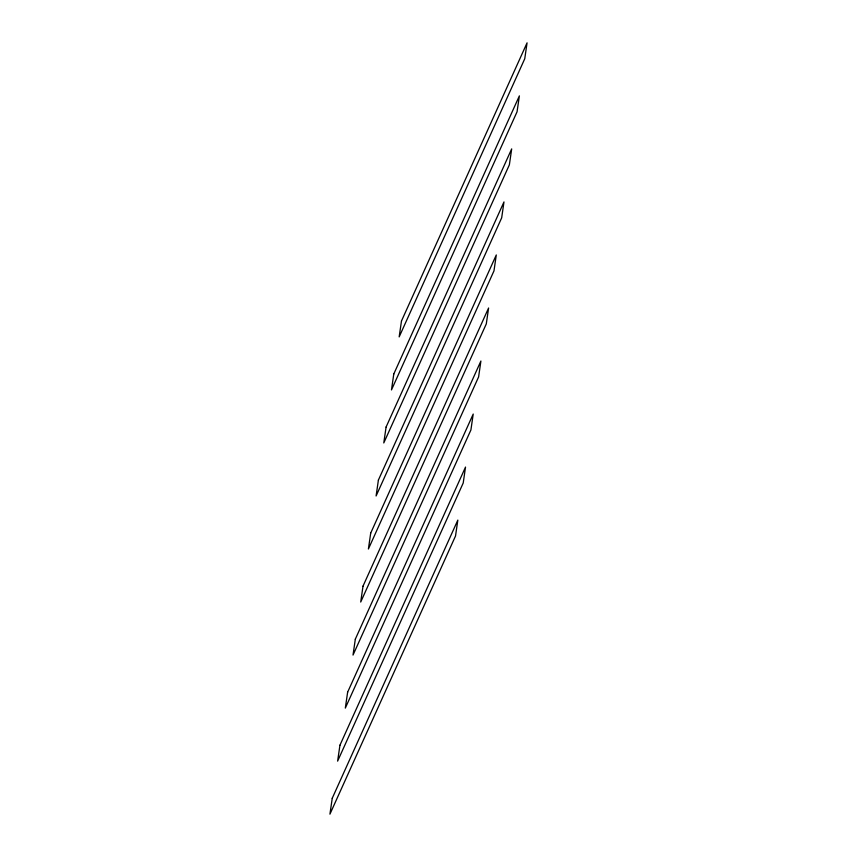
<?xml version="1.0" encoding="UTF-8"?>
<svg xmlns="http://www.w3.org/2000/svg" width="857" height="857" viewBox="0 0 857 857"><rect width="100%" height="100%" fill="white"/><g stroke="black" fill="none" stroke-linecap="round" stroke-linejoin="round"><path stroke-width="1.29" d="M332.248 798.242L329.934 814.15L455.517 536.011L457.831 520.103L332.248 798.242M339.94 745.215L337.626 761.123L463.219 482.984L465.522 467.076L339.94 745.215M347.631 692.188L345.317 708.096L470.911 429.957L473.214 414.049L347.631 692.188M355.323 639.161L353.02 655.069L478.602 376.93L480.906 361.022L355.323 639.161M363.014 586.134L360.711 602.043L486.294 323.903L488.597 307.995L363.014 586.134M370.706 533.097L368.403 549.005L493.986 270.866L496.289 254.958L370.706 533.097M378.398 480.07L376.094 495.978L501.677 217.839L503.98 201.931L378.398 480.07M386.089 427.043L383.786 442.951L509.369 164.812L511.683 148.904L386.089 427.043M393.781 374.016L391.478 389.924L517.06 111.785L519.374 95.877L393.781 374.016M401.483 320.989L399.169 336.897L524.752 58.758L527.066 42.85L401.483 320.989"/></g></svg>
